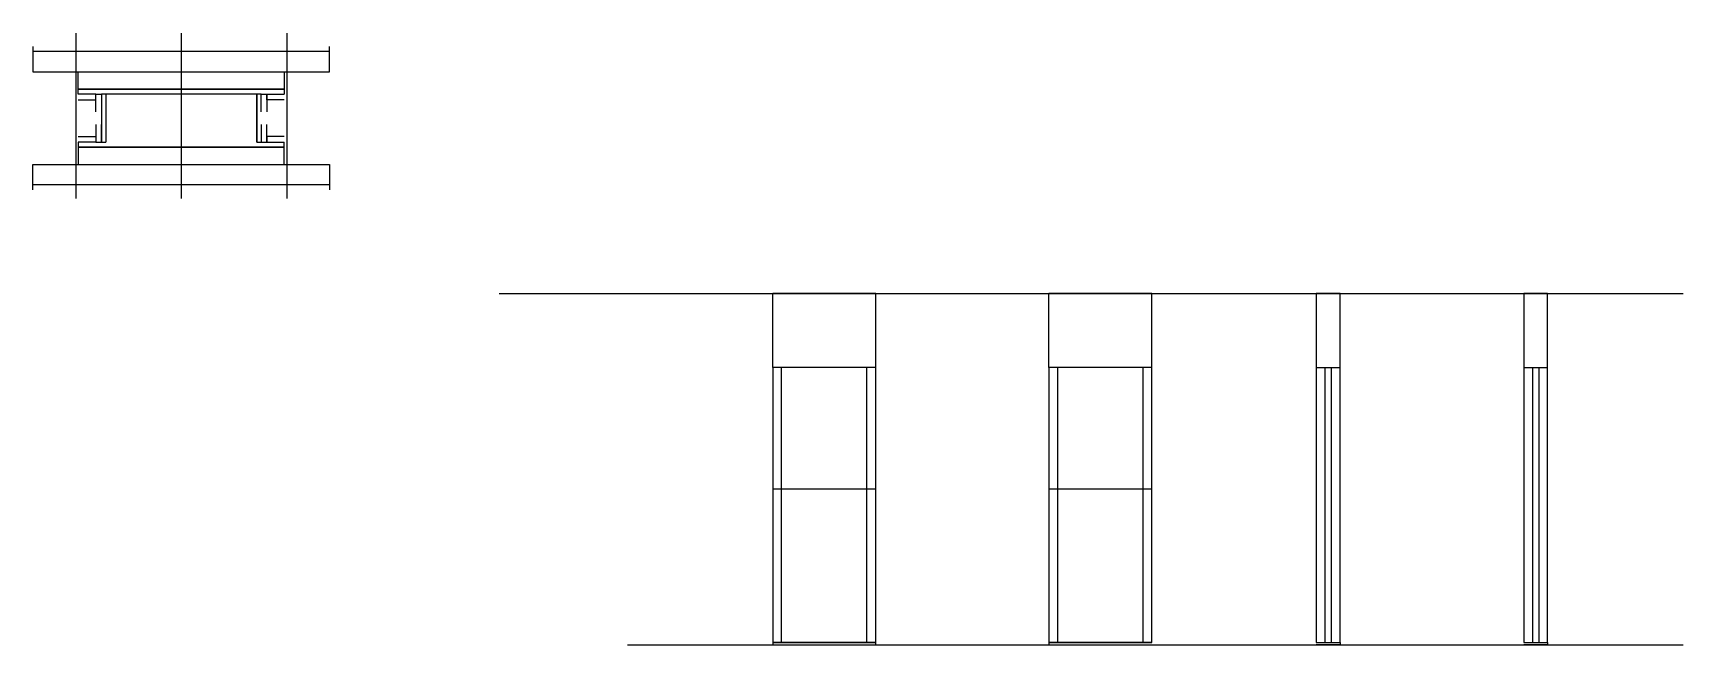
# Model space of a CAD drawing. Header units: metres. Extents: x 4233 to 5546, y 5226 to 5714.
import ezdxf

# ---------------------------------------------------------------- set-up
doc = ezdxf.new("R2010")
doc.units = ezdxf.units.M
for name, color, linetype in [('CHAPA', 7, 'Continuous'), ('COTA', 7, 'Continuous'), ('Hachura', 7, 'Continuous'), ('Madeira', 7, 'Continuous'), ('Nível', 7, 'Continuous'), ('Painéis', 7, 'Continuous'), ('Perfil Metálico', 7, 'Continuous'), ('SARR_2.2x7', 7, 'Continuous'), ('SARRAFO', 7, 'Continuous')]:
    doc.layers.add(name, color=color, linetype=linetype)

msp = doc.modelspace()

# ---------------------------------------------------------------- linework, layer by layer
at = {"layer": 'CHAPA', "color": 7, "lineweight": 25}
for points in [[(4268.7, 5664.7), (4268.7, 5668.7), (4432.7, 5668.7), (4432.7, 5664.7)], [(4268.7, 5664.7), (4268.7, 5668.7), (4432.7, 5668.7), (4432.7, 5664.7)], [(4290.7, 5664.7), (4287.1, 5664.7), (4287.1, 5626.7), (4290.7, 5626.7)], [(4290.7, 5664.7), (4287.1, 5664.7), (4287.1, 5626.7), (4290.7, 5626.7)], [(4414.3, 5664.7), (4410.7, 5664.7), (4410.7, 5626.7), (4414.3, 5626.7)], [(4414.3, 5664.7), (4410.7, 5664.7), (4410.7, 5626.7), (4414.3, 5626.7)], [(4268.7, 5626.7), (4268.7, 5622.7), (4432.7, 5622.7), (4432.7, 5626.7)], [(4268.7, 5626.7), (4268.7, 5622.7), (4432.7, 5622.7), (4432.7, 5626.7)]]:
    msp.add_lwpolyline(points, dxfattribs=at)
at = {"layer": 'COTA', "color": 7, "lineweight": 25}
for p, q in [((4903.3, 5506.1), (4821.3, 5506.1)), ((4821.3, 5447.1), (4821.3, 5506.1)), ((4903.3, 5447.1), (4903.3, 5506.1)), ((5123.1, 5506.1), (5041.1, 5506.1)), ((5041.1, 5447.1), (5041.1, 5506.1)), ((5123.1, 5447.1), (5123.1, 5506.1))]:
    msp.add_line(p, q, dxfattribs=at)
for points in [[(5272.8, 5447.1), (5272.8, 5506.1), (5253.8, 5506.1), (5253.8, 5447.1)], [(5438, 5447.1), (5438, 5506.1), (5419, 5506.1), (5419, 5447.1)]]:
    msp.add_lwpolyline(points, dxfattribs=at)
at = {"layer": 'Hachura', "color": 7, "lineweight": 25}
for p, q in [((4266.7, 5713.5), (4266.7, 5581.7)), ((4350.7, 5713.5), (4350.7, 5581.7)), ((4434.7, 5713.5), (4434.7, 5581.7))]:
    msp.add_line(p, q, dxfattribs=at)
at = {"layer": 'Madeira', "color": 7, "lineweight": 25}
for points in [[(4432.7, 5682.8), (4432.7, 5668.8), (4268.7, 5668.8), (4268.7, 5682.8)], [(4432.7, 5608.7), (4432.7, 5622.7), (4268.7, 5622.7), (4268.7, 5608.7)]]:
    msp.add_lwpolyline(points, dxfattribs=at)
at = {"layer": 'Nível', "color": 7, "lineweight": 25}
for p, q in [((4603.7, 5506.1), (5545.7, 5506.1)), ((4705.9, 5226.1), (5545.7, 5226.1))]:
    msp.add_line(p, q, dxfattribs=at)
at = {"layer": 'Painéis', "color": 7, "lineweight": 25}
for p, q in [((4821.3, 5447.1), (4821.3, 5226.1)), ((4903.3, 5447.1), (4821.3, 5447.1)), ((4903.3, 5226.1), (4903.3, 5447.1)), ((5041.1, 5447.1), (5041.1, 5228.1)), ((5123.1, 5447.1), (5041.1, 5447.1)), ((5123.1, 5228.1), (5123.1, 5447.1)), ((5253.8, 5447.1), (5253.8, 5228.1)), ((5253.8, 5447.1), (5272.8, 5447.1)), ((5272.8, 5228.1), (5272.8, 5447.1)), ((5419, 5447.1), (5419, 5228.1)), ((5419, 5447.1), (5438, 5447.1)), ((5438, 5228.1), (5438, 5447.1)), ((4903.3, 5350.1), (4821.3, 5350.1)), ((5123.1, 5350.1), (5041.1, 5350.1)), ((4821.3, 5228.1), (4903.3, 5228.1)), ((5041.1, 5228.1), (5123.1, 5228.1)), ((5253.8, 5228.1), (5272.8, 5228.1)), ((5419, 5228.1), (5438, 5228.1))]:
    msp.add_line(p, q, dxfattribs=at)
for points in [[(4410.7, 5626.7), (4410.7, 5664.7), (4290.7, 5664.7), (4290.7, 5626.7)], [(4903.3, 5228.1), (4821.3, 5228.1), (4821.3, 5226.1), (4903.3, 5226.1)], [(5123.1, 5228.1), (5041.1, 5228.1), (5041.1, 5226.1), (5123.1, 5226.1)], [(5253.8, 5228.1), (5272.8, 5228.1), (5272.8, 5226.1), (5253.8, 5226.1)], [(5419, 5228.1), (5438, 5228.1), (5438, 5226.1), (5419, 5226.1)]]:
    msp.add_lwpolyline(points, dxfattribs=at)
at = {"layer": 'Perfil Metálico', "color": 7, "lineweight": 25}
for points in [[(4232.7, 5702.7), (4232.7, 5682.7), (4468.7, 5682.7), (4468.7, 5702.7)], [(4468.7, 5686.7), (4468.7, 5698.7), (4232.7, 5698.7), (4232.7, 5686.7)], [(4232.7, 5588.7), (4232.7, 5608.7), (4468.7, 5608.7), (4468.7, 5588.7)], [(4468.7, 5604.7), (4468.7, 5592.7), (4232.7, 5592.7), (4232.7, 5604.7)]]:
    msp.add_lwpolyline(points, dxfattribs=at)
at = {"layer": 'SARR_2.2x7', "color": 7, "lineweight": 25}
for p, q in [((4828.3, 5350.1), (4828.3, 5447.1)), ((4896.3, 5350.1), (4896.3, 5447.1)), ((5048.1, 5350.1), (5048.1, 5447.1)), ((5116.1, 5350.1), (5116.1, 5447.1)), ((5260.8, 5447.1), (5260.8, 5228.1)), ((5265.8, 5447.1), (5265.8, 5228.1)), ((5426, 5447.1), (5426, 5228.1)), ((5431, 5447.1), (5431, 5228.1)), ((4828.3, 5228.1), (4828.3, 5350.1)), ((4896.3, 5228.1), (4896.3, 5350.1)), ((5048.1, 5228.1), (5048.1, 5350.1)), ((5116.1, 5228.1), (5116.1, 5350.1)), ((4828.3, 5228.1), (4828.3, 5228.1)), ((4896.3, 5228.1), (4896.3, 5228.1)), ((5048.1, 5228.1), (5048.1, 5228.1)), ((5116.1, 5228.1), (5116.1, 5228.1))]:
    msp.add_line(p, q, dxfattribs=at)
at = {"layer": 'SARRAFO', "color": 7, "lineweight": 25}
for points in [[(4268.7, 5660.3), (4282.7, 5660.3), (4282.7, 5664.7), (4268.7, 5664.7)], [(4282.7, 5650.7), (4282.7, 5664.7), (4287.1, 5664.7), (4287.1, 5650.7)], [(4414.3, 5650.7), (4414.3, 5664.7), (4418.7, 5664.7), (4418.7, 5650.7)], [(4432.7, 5660.3), (4418.7, 5660.3), (4418.7, 5664.7), (4432.7, 5664.7)], [(4282.7, 5640.7), (4282.7, 5626.7), (4287.1, 5626.7), (4287.1, 5640.7)], [(4414.3, 5640.7), (4414.3, 5626.7), (4418.7, 5626.7), (4418.7, 5640.7)], [(4268.7, 5631.1), (4282.7, 5631.1), (4282.7, 5626.7), (4268.7, 5626.7)], [(4432.7, 5631.1), (4418.7, 5631.1), (4418.7, 5626.7), (4432.7, 5626.7)]]:
    msp.add_lwpolyline(points, dxfattribs=at)

doc.saveas('drawing.dxf')
